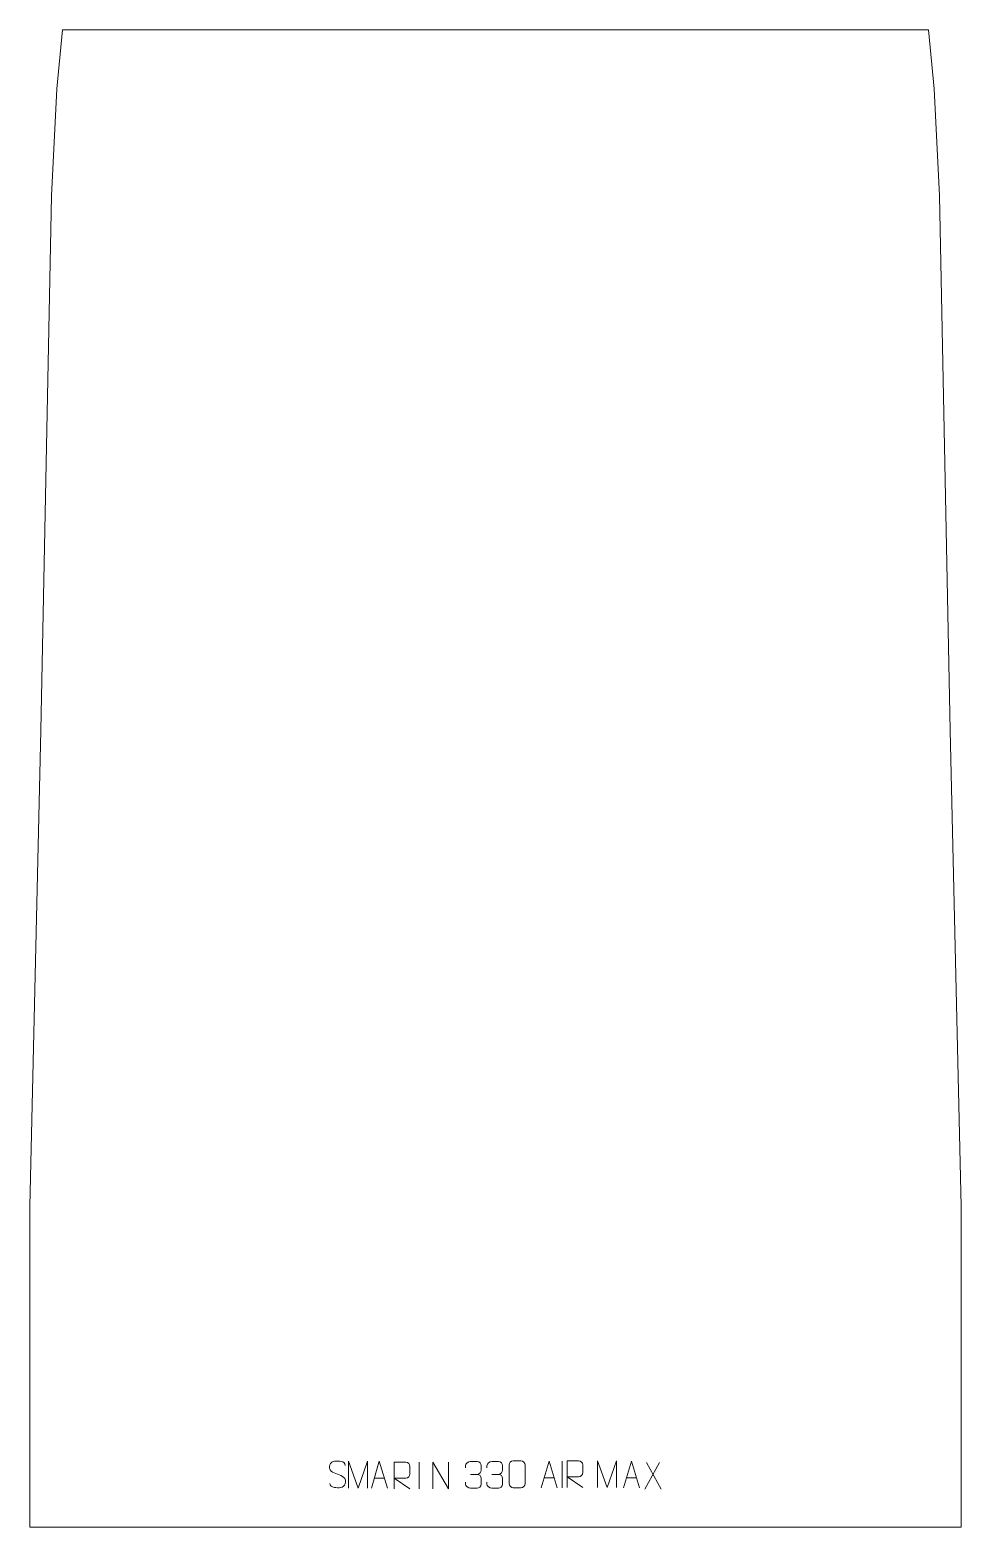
# Model space of a CAD drawing. Header units: millimetres. Extents: x -435 to 435, y -1122 to 278.
import ezdxf

# ---------------------------------------------------------------- set-up
doc = ezdxf.new("R2010")
doc.units = ezdxf.units.MM
doc.header["$MEASUREMENT"] = 0
doc.layers.add('layer 1', color=7, linetype='Continuous')

msp = doc.modelspace()

# ---------------------------------------------------------------- linework, layer by layer
at = {"layer": 'layer 1', "color": 242, "lineweight": 9}
msp.add_open_spline([(434.9996, -1122.4992), (434.9996, -1122.4992), (-434.9996, -1122.4992), (-434.9996, -1122.4992), (-434.9996, -1122.4992), (-434.9996, -1122.4992), (-434.9996, -822.4993), (-434.9996, -822.4993), (-434.9996, -822.4993), (-434.9996, -822.4993), (-424.9999, -377.4994), (-424.9999, -377.4994), (-424.9999, -377.4994), (-424.9999, -377.4994), (-414.9999, 122.4994), (-414.9999, 122.4994), (-414.9999, 122.4994), (-414.9999, 122.4994), (-409.9998, 222.4998), (-409.9998, 222.4998), (-409.9998, 222.4998), (-409.9998, 222.4998), (-404.4994, 277.5002), (-404.4994, 277.5002), (-404.4994, 277.5002), (-404.4994, 277.5002), (404.5002, 277.5002), (404.5002, 277.5002), (404.5002, 277.5002), (404.5002, 277.5002), (409.9994, 222.4998), (409.9994, 222.4998), (409.9994, 222.4998), (409.9994, 222.4998), (414.9995, 122.4994), (414.9995, 122.4994), (414.9995, 122.4994), (414.9995, 122.4994), (424.9996, -377.4994), (424.9996, -377.4994), (424.9996, -377.4994), (424.9996, -377.4994), (434.9996, -822.4993), (434.9996, -822.4993), (434.9996, -822.4993), (434.9996, -822.4993), (434.9996, -1122.4992), (434.9996, -1122.4992)], degree=3, knots=[0, 0, 0, 0, 0.076923077, 0.076923077, 0.076923077, 0.076923077, 0.153846154, 0.153846154, 0.153846154, 0.153846154, 0.230769231, 0.230769231, 0.230769231, 0.230769231, 0.307692308, 0.307692308, 0.307692308, 0.307692308, 0.384615385, 0.384615385, 0.384615385, 0.384615385, 0.461538462, 0.461538462, 0.461538462, 0.461538462, 0.538461538, 0.538461538, 0.538461538, 0.538461538, 0.615384615, 0.615384615, 0.615384615, 0.615384615, 0.692307692, 0.692307692, 0.692307692, 0.692307692, 0.769230769, 0.769230769, 0.769230769, 0.769230769, 0.846153846, 0.846153846, 0.846153846, 0.846153846, 1, 1, 1, 1], dxfattribs=at)
at = {"layer": 'layer 1', "color": 250, "lineweight": 9}
for points, knots in [([(-147.6067, -1073.0637), (-151.855, -1071.5933), (-156.7631, -1069.7975), (-154.758, -1064.2772), (-154.758, -1064.2772), (-153.2545, -1060.1373), (-148.0409, -1060.5258), (-144.4373, -1061.1269), (-144.4373, -1061.1269), (-141.5767, -1061.6041), (-140.712, -1062.8173), (-140.4014, -1064.9014)], [0, 0, 0, 0, 0.25, 0.25, 0.25, 0.25, 0.5, 0.5, 0.5, 0.5, 1, 1, 1, 1]), ([(-137.3759, -1085.9845), (-137.3759, -1085.9845), (-137.3759, -1061.0266), (-137.3759, -1061.0266), (-137.3759, -1061.0266), (-137.3759, -1061.0266), (-128.4508, -1085.9845), (-128.4508, -1085.9845), (-128.4508, -1085.9845), (-128.4508, -1085.9845), (-119.6909, -1061.0271), (-119.6909, -1061.0271), (-119.6909, -1061.0271), (-119.6909, -1061.0271), (-119.6909, -1085.9845), (-119.6909, -1085.9845)], [0, 0, 0, 0, 0.2, 0.2, 0.2, 0.2, 0.4, 0.4, 0.4, 0.4, 0.6, 0.6, 0.6, 0.6, 1, 1, 1, 1]), ([(-116.0039, -1085.9823), (-116.0039, -1085.9823), (-108.6329, -1061.0288), (-108.6329, -1061.0288), (-108.6329, -1061.0288), (-108.6329, -1061.0288), (-101.063, -1085.9823), (-101.063, -1085.9823)], [0, 0, 0, 0, 0.333333333, 0.333333333, 0.333333333, 0.333333333, 1, 1, 1, 1]), ([(-94.6213, -1086.825), (-94.6213, -1086.825), (-94.6213, -1061.8715), (-94.6213, -1061.8715), (-94.6213, -1061.8715), (-91.0265, -1061.8715), (-87.431, -1061.8715), (-83.8358, -1061.8715), (-83.8358, -1061.8715), (-81.5105, -1061.9092), (-79.9532, -1063.3992), (-79.9573, -1065.7656), (-79.9573, -1065.7656), (-79.9577, -1067.8011), (-79.9577, -1070.8605), (-79.9573, -1072.8965), (-79.9573, -1072.8965), (-79.9638, -1074.772), (-81.7761, -1076.7138), (-83.7856, -1076.7329), (-83.7856, -1076.7329), (-83.7856, -1076.7329), (-94.6213, -1076.7329), (-94.6213, -1076.7329), (-94.6213, -1076.7329), (-94.6213, -1076.7329), (-79.9666, -1086.825), (-79.9666, -1086.825)], [0, 0, 0, 0, 0.125, 0.125, 0.125, 0.125, 0.25, 0.25, 0.25, 0.25, 0.375, 0.375, 0.375, 0.375, 0.5, 0.5, 0.5, 0.5, 0.625, 0.625, 0.625, 0.625, 0.75, 0.75, 0.75, 0.75, 1, 1, 1, 1]), ([(-58.6166, -1086.825), (-58.6166, -1086.825), (-58.6166, -1061.8715), (-58.6166, -1061.8715), (-58.6166, -1061.8715), (-58.6166, -1061.8715), (-43.9618, -1086.825), (-43.9618, -1086.825), (-43.9618, -1086.825), (-43.9618, -1086.825), (-43.9618, -1061.8715), (-43.9618, -1061.8715)], [0, 0, 0, 0, 0.25, 0.25, 0.25, 0.25, 0.5, 0.5, 0.5, 0.5, 1, 1, 1, 1]), ([(-28.0689, -1066.9778), (-28.0689, -1066.9778), (-28.0689, -1065.1206), (-28.0689, -1065.1206), (-28.0689, -1065.1206), (-28.0832, -1063.3787), (-25.4187, -1061.2606), (-23.3596, -1061.2833), (-23.3596, -1061.2833), (-21.2955, -1061.2833), (-19.2315, -1061.2833), (-17.1678, -1061.2833), (-17.1678, -1061.2833), (-14.9733, -1061.2745), (-13.375, -1063.1213), (-13.3306, -1065.0334), (-13.3306, -1065.0334), (-13.331, -1066.4685), (-13.331, -1067.9036), (-13.3306, -1069.3391), (-13.3306, -1069.3391), (-13.3792, -1070.9926), (-14.9818, -1073.2226), (-17.1801, -1073.2126), (-17.1801, -1073.2126), (-14.9764, -1073.2238), (-13.3684, -1075.027), (-13.3144, -1077.0865), (-13.3144, -1077.0865), (-13.3148, -1078.8712), (-13.3148, -1080.6559), (-13.3144, -1082.441), (-13.3144, -1082.441), (-13.3043, -1084.5024), (-15.3592, -1086.2655), (-17.1801, -1086.2574), (-17.1801, -1086.2574), (-19.2454, -1086.2571), (-21.3106, -1086.2571), (-23.3762, -1086.2574), (-23.3762, -1086.2574), (-25.5448, -1086.2459), (-28.0758, -1083.8457), (-28.0944, -1082.3839), (-28.0944, -1082.3839), (-28.0944, -1082.3839), (-28.0944, -1080.4753), (-28.0944, -1080.4753)], [0, 0, 0, 0, 0.076923077, 0.076923077, 0.076923077, 0.076923077, 0.153846154, 0.153846154, 0.153846154, 0.153846154, 0.230769231, 0.230769231, 0.230769231, 0.230769231, 0.307692308, 0.307692308, 0.307692308, 0.307692308, 0.384615385, 0.384615385, 0.384615385, 0.384615385, 0.461538462, 0.461538462, 0.461538462, 0.461538462, 0.538461538, 0.538461538, 0.538461538, 0.538461538, 0.615384615, 0.615384615, 0.615384615, 0.615384615, 0.692307692, 0.692307692, 0.692307692, 0.692307692, 0.769230769, 0.769230769, 0.769230769, 0.769230769, 0.846153846, 0.846153846, 0.846153846, 0.846153846, 1, 1, 1, 1]), ([(-8.0689, -1066.9778), (-8.0689, -1066.9778), (-8.0689, -1065.1206), (-8.0689, -1065.1206), (-8.0689, -1065.1206), (-8.0832, -1063.3787), (-5.4187, -1061.2606), (-3.3596, -1061.2833), (-3.3596, -1061.2833), (-1.2955, -1061.2833), (0.7685, -1061.2833), (2.8322, -1061.2833), (2.8322, -1061.2833), (5.0267, -1061.2745), (6.625, -1063.1213), (6.6694, -1065.0334), (6.6694, -1065.0334), (6.669, -1066.4685), (6.669, -1067.9036), (6.6694, -1069.3391), (6.6694, -1069.3391), (6.6208, -1070.9926), (5.0182, -1073.2226), (2.8199, -1073.2126), (2.8199, -1073.2126), (5.0236, -1073.2238), (6.6316, -1075.027), (6.6856, -1077.0865), (6.6856, -1077.0865), (6.6852, -1078.8712), (6.6852, -1080.6559), (6.6856, -1082.441), (6.6856, -1082.441), (6.6957, -1084.5024), (4.6408, -1086.2655), (2.8199, -1086.2574), (2.8199, -1086.2574), (0.7546, -1086.2571), (-1.3106, -1086.2571), (-3.3762, -1086.2574), (-3.3762, -1086.2574), (-5.5448, -1086.2459), (-8.0758, -1083.8457), (-8.0944, -1082.3839), (-8.0944, -1082.3839), (-8.0944, -1082.3839), (-8.0944, -1080.4753), (-8.0944, -1080.4753)], [0, 0, 0, 0, 0.076923077, 0.076923077, 0.076923077, 0.076923077, 0.153846154, 0.153846154, 0.153846154, 0.153846154, 0.230769231, 0.230769231, 0.230769231, 0.230769231, 0.307692308, 0.307692308, 0.307692308, 0.307692308, 0.384615385, 0.384615385, 0.384615385, 0.384615385, 0.461538462, 0.461538462, 0.461538462, 0.461538462, 0.538461538, 0.538461538, 0.538461538, 0.538461538, 0.615384615, 0.615384615, 0.615384615, 0.615384615, 0.692307692, 0.692307692, 0.692307692, 0.692307692, 0.769230769, 0.769230769, 0.769230769, 0.769230769, 0.846153846, 0.846153846, 0.846153846, 0.846153846, 1, 1, 1, 1]), ([(16.6441, -1060.7237), (19.0102, -1060.7237), (21.3767, -1060.7237), (23.7432, -1060.7237), (23.7432, -1060.7237), (25.7237, -1060.6881), (27.7497, -1062.1824), (27.7768, -1064.6245), (27.7768, -1064.6245), (27.7764, -1070.3819), (27.7764, -1076.1397), (27.7768, -1081.8979), (27.7768, -1081.8979), (27.6347, -1084.2255), (25.9283, -1085.7078), (23.7432, -1085.7186), (23.7432, -1085.7186), (21.3708, -1085.7182), (18.9984, -1085.7182), (16.6264, -1085.7186), (16.6264, -1085.7186), (14.6679, -1085.8242), (12.6615, -1083.9363), (12.6729, -1081.9153), (12.6729, -1081.9153), (12.6733, -1076.1347), (12.6733, -1070.3544), (12.6729, -1064.5746), (12.6729, -1064.5746), (12.6772, -1062.4326), (14.4543, -1060.7101), (16.6441, -1060.7237)], [0, 0, 0, 0, 0.111111111, 0.111111111, 0.111111111, 0.111111111, 0.222222222, 0.222222222, 0.222222222, 0.222222222, 0.333333333, 0.333333333, 0.333333333, 0.333333333, 0.444444444, 0.444444444, 0.444444444, 0.444444444, 0.555555556, 0.555555556, 0.555555556, 0.555555556, 0.666666667, 0.666666667, 0.666666667, 0.666666667, 0.777777778, 0.777777778, 0.777777778, 0.777777778, 1, 1, 1, 1]), ([(42.7544, -1085.6997), (42.7544, -1085.6997), (50.1254, -1060.7462), (50.1254, -1060.7462), (50.1254, -1060.7462), (50.1254, -1060.7462), (57.6953, -1085.6997), (57.6953, -1085.6997)], [0, 0, 0, 0, 0.333333333, 0.333333333, 0.333333333, 0.333333333, 1, 1, 1, 1]), ([(66.8614, -1085.5417), (66.8614, -1085.5417), (66.8614, -1060.5882), (66.8614, -1060.5882), (66.8614, -1060.5882), (70.4562, -1060.5882), (74.0517, -1060.5882), (77.6469, -1060.5882), (77.6469, -1060.5882), (79.9722, -1060.6259), (81.5295, -1062.1159), (81.5254, -1064.4823), (81.5254, -1064.4823), (81.525, -1066.5178), (81.525, -1069.5772), (81.5254, -1071.6132), (81.5254, -1071.6132), (81.5189, -1073.4887), (79.7066, -1075.4305), (77.6971, -1075.4496), (77.6971, -1075.4496), (77.6971, -1075.4496), (66.8614, -1075.4496), (66.8614, -1075.4496), (66.8614, -1075.4496), (66.8614, -1075.4496), (81.5161, -1085.5417), (81.5161, -1085.5417)], [0, 0, 0, 0, 0.125, 0.125, 0.125, 0.125, 0.25, 0.25, 0.25, 0.25, 0.375, 0.375, 0.375, 0.375, 0.5, 0.5, 0.5, 0.5, 0.625, 0.625, 0.625, 0.625, 0.75, 0.75, 0.75, 0.75, 1, 1, 1, 1]), ([(95.3509, -1085.5439), (95.3509, -1085.5439), (95.3509, -1060.586), (95.3509, -1060.586), (95.3509, -1060.586), (95.3509, -1060.586), (104.276, -1085.5439), (104.276, -1085.5439), (104.276, -1085.5439), (104.276, -1085.5439), (113.0359, -1060.5865), (113.0359, -1060.5865), (113.0359, -1060.5865), (113.0359, -1060.5865), (113.0359, -1085.5439), (113.0359, -1085.5439)], [0, 0, 0, 0, 0.2, 0.2, 0.2, 0.2, 0.4, 0.4, 0.4, 0.4, 0.6, 0.6, 0.6, 0.6, 1, 1, 1, 1]), ([(119.7544, -1085.6997), (119.7544, -1085.6997), (127.1254, -1060.7462), (127.1254, -1060.7462), (127.1254, -1060.7462), (127.1254, -1060.7462), (134.6953, -1085.6997), (134.6953, -1085.6997)], [0, 0, 0, 0, 0.333333333, 0.333333333, 0.333333333, 0.333333333, 1, 1, 1, 1]), ([(-147.6067, -1073.0638), (-143.5881, -1074.7105), (-138.5586, -1076.5988), (-140.3926, -1081.9591), (-140.3926, -1081.9591), (-141.8524, -1086.2255), (-146.7632, -1085.9688), (-150.4893, -1085.4141), (-150.4893, -1085.4141), (-153.2393, -1085.0043), (-154.4602, -1083.7908), (-154.8382, -1081.6786)], [0, 0, 0, 0, 0.25, 0.25, 0.25, 0.25, 0.5, 0.5, 0.5, 0.5, 1, 1, 1, 1])]:
    msp.add_open_spline(points, degree=3, knots=knots, dxfattribs=at)
for points in [[(-71.2892, -1061.8612), (-71.2892, -1061.8612), (-71.2892, -1086.8353), (-71.2892, -1086.8353)], [(62.2248, -1060.7359), (62.2248, -1060.7359), (62.2248, -1085.71), (62.2248, -1085.71)], [(153.375, -1062.0799), (153.375, -1062.0799), (139.6344, -1086.9757), (139.6344, -1086.9757)], [(141.089, -1062.0799), (141.089, -1062.0799), (154.8296, -1087.0334), (154.8296, -1087.0334)], [(-113.2813, -1076.7329), (-113.2813, -1076.7329), (-103.7856, -1076.7329), (-103.7856, -1076.7329)], [(-23.3592, -1073.223), (-23.3592, -1073.223), (-17.1628, -1073.223), (-17.1628, -1073.223)], [(-3.3592, -1073.223), (-3.3592, -1073.223), (2.8372, -1073.223), (2.8372, -1073.223)], [(45.477, -1076.4503), (45.477, -1076.4503), (54.9727, -1076.4503), (54.9727, -1076.4503)], [(122.477, -1076.4503), (122.477, -1076.4503), (131.9727, -1076.4503), (131.9727, -1076.4503)]]:
    msp.add_open_spline(points, degree=3, dxfattribs=at)

doc.saveas('drawing.dxf')
